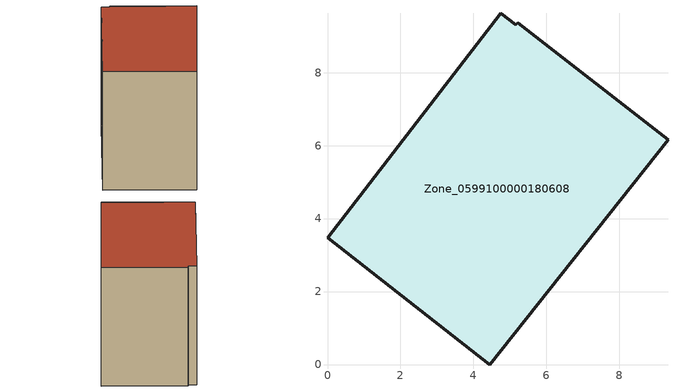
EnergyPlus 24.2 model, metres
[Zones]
Zone_0599100000180608
 floor ground (C_G): 4.75,9.62 5.15,9.31 5.22,9.36 9.33,6.16 4.45,0 0,3.47 z3.03
 wall outside (C_F): 4.45,0 9.33,6.16 5.22,9.36 5.15,9.31 4.75,9.62 0,3.47 4.45,0 z3.03:11.22
 roof outside (C_R): 5.15,9.31 4.75,9.62 0,3.47 4.45,0 9.33,6.16 5.22,9.36 z11.22
[BUILDING]
Pand.0599100000180608: North Axis=0; Terrain=City; Loads Convergence Tolerance Value=0.04; Temperature Convergence Tolerance Value=0.4; Solar Distribution=FullExterior; Maximum Number of Warmup Days=25; Minimum Number of Warmup Days=1
[Site:Location]
Rotterdam.The.Hague.AP_ZH_NLD Design_Conditions: Latitude=51.96; Longitude=4.45; Time Zone=1; Elevation=-4.5
[SITE:GROUNDTEMPERATURE:BUILDINGSURFACE]
18, 18, 18, 18, 18, 18, 18, 18, 18, 18, 18, 18
[MATERIAL] Thermal Absorptance=0.9; Solar Absorptance=0.7; Visible Absorptance=0.7
Name | Roughness | Thickness | Conductivity | Density | Specific Heat
G.TI.1946-1964 | MediumSmooth | 0.15 | 1 | 540 | 1210
F.TI.1946-1964 | Rough | 0.3 | 0.857143 | 1920 | 840
R.TI.1946-1964 | MediumRough | 0.2 | 0.277778 | 1500 | 1000
[CONSTRUCTION]
C_G: G.TI.1946-1964
C_F: F.TI.1946-1964
C_R: R.TI.1946-1964
[ZONE]
Zone_0599100000180608: Type=1; Multiplier=1; Ceiling Height=Autocalculate; Volume=Autocalculate; Floor Area=autocalculate; Part of Total Floor Area=Yes
[ZONEINFILTRATION:DESIGNFLOWRATE]
Infil_Zone_0599100000180608: Zone or ZoneList or Space or SpaceList=Zone_0599100000180608; Schedule=AlwaysOn; Design Flow Rate Calculation Method=Flow/Area; Flow Rate per Floor Area=0.003; Constant Term Coefficient=1; Temperature Term Coefficient=0; Velocity Term Coefficient=0; Velocity Squared Term Coefficient=0
[HVACTEMPLATE:ZONE:IDEALLOADSAIRSYSTEM]
Zone_0599100000180608: Maximum Heating Supply Air Temperature=50; Minimum Cooling Supply Air Temperature=13; Maximum Heating Supply Air Humidity Ratio=0.0156; Minimum Cooling Supply Air Humidity Ratio=0.0077; Heating Limit=NoLimit; Cooling Limit=NoLimit; Dehumidification Control Type=ConstantSensibleHeatRatio; Cooling Sensible Heat Ratio=0.7; Dehumidification Setpoint=60; Humidification Control Type=None; Humidification Setpoint=30; Outdoor Air Method=None; Outdoor Air Flow Rate per Person=0.00944; Outdoor Air Flow Rate per Zone Floor Area=0; Outdoor Air Flow Rate per Zone=0; Demand Controlled Ventilation Type=None; Outdoor Air Economizer Type=NoEconomizer; Heat Recovery Type=None; Sensible Heat Recovery Effectiveness=0.7; Latent Heat Recovery Effectiveness=0.65
[ZONECONTROL:THERMOSTAT]
ThermostatControl_Zone_0599100000180608: Zone or ZoneList=Zone_0599100000180608; Control Type Schedule=DualSetpointControlType; Control 1=Thermostat_Zone_0599100000180608; Temperature Difference Between Cutout And Setpoint=0
[THERMOSTATSETPOINT:DUALSETPOINT]
Thermostat_Zone_0599100000180608: Heating Setpoint Temperature Schedule=HeatingSetpoint_Zone_0599100000180608; Cooling Setpoint Temperature Schedule=CoolingSetpoint_Zone_0599100000180608
[SCHEDULE:COMPACT]
HeatingSetpoint_Zone_0599100000180608: Through: 12/31, For: AllDays, Until: 24:00, 21
CoolingSetpoint_Zone_0599100000180608: Through: 12/31, For: AllDays, Until: 24:00, 24
DualSetpointControlType: Through: 12/31, For: AllDays, Until: 24:00, 4
AlwaysOn: Through: 12/31, For: AllDays, Until: 24:00, 1
